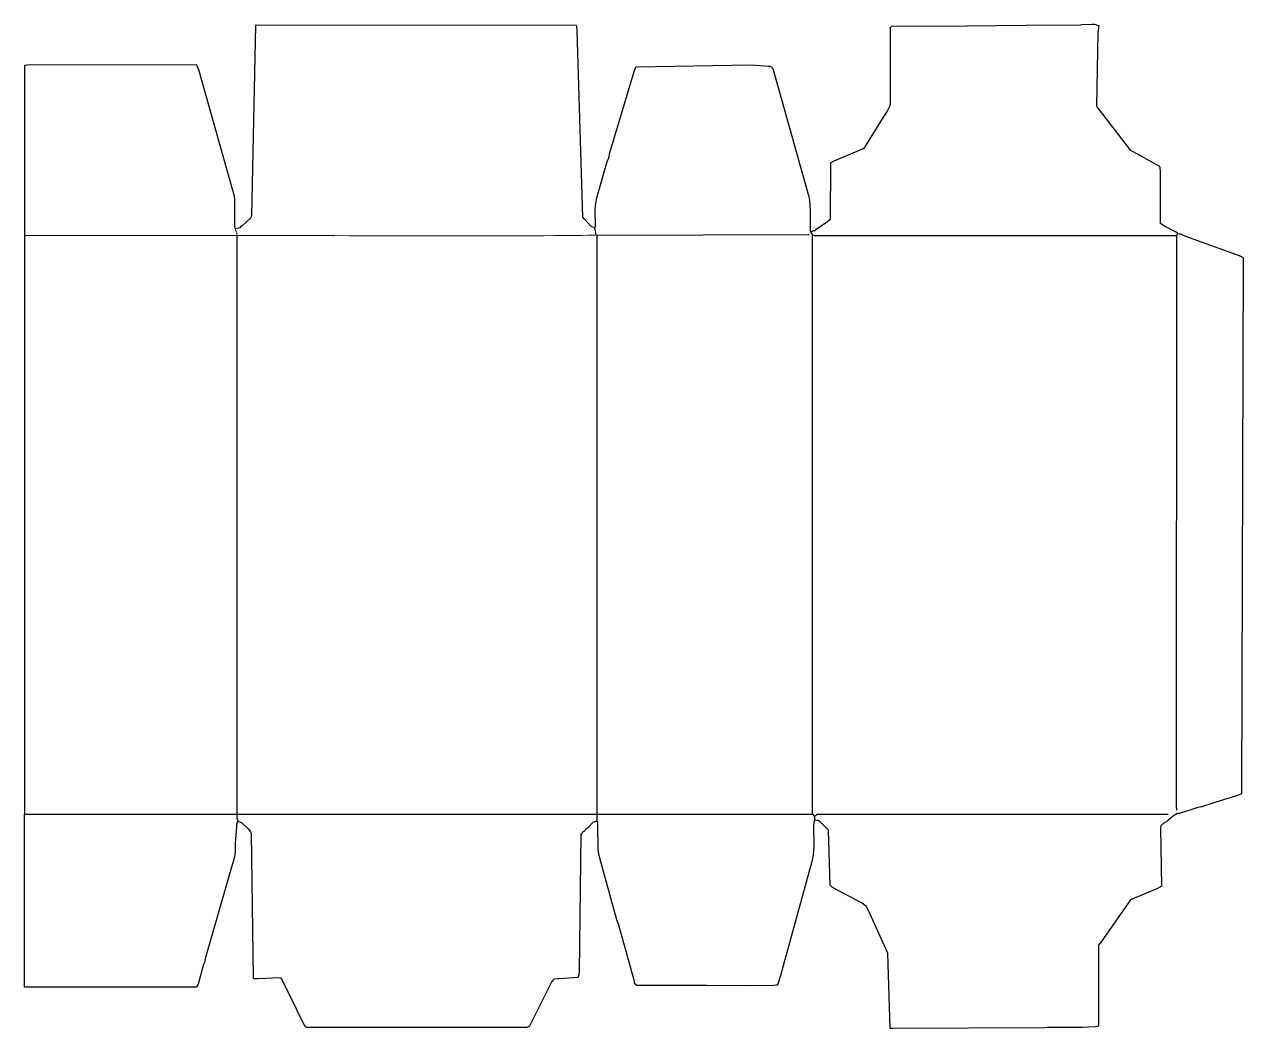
# Model space of a CAD drawing. Header units: millimetres. Extents: x -103 to 105, y -90 to 81.
import ezdxf

# ---------------------------------------------------------------- set-up
doc = ezdxf.new("R2010")
doc.units = ezdxf.units.MM
doc.header["$MEASUREMENT"] = 0
doc.layers.add('Layer 1', color=7, linetype='Continuous')

msp = doc.modelspace()

# ---------------------------------------------------------------- linework, layer by layer
at = {"layer": 'Layer 1'}
for points in [[(30.93, 45.31), (30.87, 45.27), (30.84, 45.26), (30.78, 45.25), (-5.17, 45.17), (-5.37, 45.27), (-5.37, 45.66), (-5.37, 45.68), (-5.46, 45.91), (-5.53, 46.17), (-5.56, 46.33), (-5.57, 46.47), (-5.6, 46.48), (-6.16, 46.67), (-6.18, 46.69), (-7.27, 47.88), (-7.28, 47.89), (-7.37, 48.02), (-7.58, 48.28), (-8.56, 79.98), (-8.65, 80.76), (-8.67, 80.86), (-8.68, 80.9), (-8.71, 80.91), (-63, 80.93), (-63.23, 80.91), (-63.28, 80.91), (-63.29, 80.87), (-63.99, 48.58), (-64.04, 48.42), (-64.09, 48.19), (-64.1, 48.17), (-65.59, 46.78), (-65.83, 46.61), (-65.98, 46.49), (-66.49, 46.34), (-66.7, 46.27), (-66.73, 46.32), (-66.76, 46.4), (-66.78, 46.51), (-66.82, 46.79), (-66.81, 50.92), (-66.83, 51.22), (-66.9, 51.8), (-67.03, 52.4), (-72.97, 73.33), (-73.16, 73.84), (-73.24, 74.03), (-73.31, 74.16), (-73.32, 74.18), (-102.1, 74.14), (-102.53, 74.1), (-102.59, 74.09), (-102.63, 74.08), (-102.63, 74.07), (-102.63, -53.3)], [(77.24, 81), (77.22, 80.99), (77.19, 80.98), (77.15, 80.97), (67.8, 80.9), (67.78, 80.89), (67.75, 80.88), (67.71, 80.87), (57.77, 80.8), (57.76, 80.8), (57.74, 80.79), (57.73, 80.79), (57.68, 80.77), (44.92, 80.7), (44.72, 80.5), (44.72, 67.75), (44.71, 67.62), (44.69, 67.49), (44.66, 67.36), (44.63, 67.23), (44.54, 66.99), (44.43, 66.75), (44.16, 66.29), (43.51, 65.28), (40.4, 60.23), (40.1, 59.93), (35.1, 57.8), (34.58, 57.52), (34.58, 57.51), (34.56, 57.44), (34.48, 47.88), (34.02, 47.5), (32.03, 46.1), (31.87, 45.97), (31.57, 45.97), (31.46, 45.87), (31.44, 45.85), (31.42, 45.83), (31.39, 45.82), (31.31, 45.79), (31.27, 45.77)], [(93.5, -53.1), (94, -53.1), (97.1, -52.13), (97.58, -52.02), (97.82, -51.99), (98.05, -51.88), (100.92, -50.98), (103.52, -50.2), (104.33, -49.89), (104.52, -49.8), (104.54, -49.79), (104.84, 41.36), (104.13, 41.7), (95, 44.99), (94.29, 45.32), (94.2, 45.37), (94.18, 45.37), (93.91, 45.38), (93.86, 45.39), (93.6, 45.47), (93.6, 45.55), (93.59, 45.59), (93.5, 45.67), (93.49, 45.67), (91.29, 46.78), (90.92, 47.01), (90.69, 47.18), (90.69, 47.2), (90.69, 55.99), (90.63, 56.68), (90.61, 56.83), (90.59, 56.91), (90.58, 56.92), (85.67, 59.62), (79.91, 67.06), (79.85, 67.15), (79.85, 67.17), (80.11, 79.72), (80.19, 80.51), (80.24, 80.76), (80.25, 80.8), (80.22, 80.83), (80.06, 80.91), (79.88, 80.97), (79.69, 81.02), (79.48, 81.05), (79.02, 81.08), (77.24, 81)], [(-5.47, 46.58), (-5.48, 49.62), (-5.4, 50.66), (-5.24, 51.55), (-3.44, 57.78), (-3.3, 58.13), (-3.2, 58.35), (-3.16, 58.42), (-3.15, 58.61), (-3.08, 59.04), (1.11, 73.07), (1.34, 73.66), (1.41, 73.82), (1.44, 73.85), (1.46, 73.88), (21.03, 74.18), (24.13, 73.98), (24.34, 73.98), (24.74, 73.58), (30.82, 51.99), (30.97, 51.16), (31.09, 49.44), (31.07, 45.87), (31.19, 45.75), (31.19, 45.74), (31.19, 45.74), (31.18, 45.75), (31.18, 45.76), (31.16, 45.78), (31.16, 45.79), (31.16, 45.8), (31.17, 45.8), (31.19, 45.8), (31.22, 45.79), (31.27, 45.77), (31.27, 45.57)], [(-66.4, -53.3), (-66.4, 45.17)], [(-5.17, -53.3), (-5.17, 45.17)], [(31.27, 45.57), (31.4, 45.44), (31.41, 45.42), (31.43, 45.38), (31.46, 45.28), (31.47, 45.27), (31.77, 45.17), (31.77, 45.17), (93.4, 45.17), (93.38, -51.9), (93.43, -52.61)], [(31.47, -53.3), (31.47, 45.27)], [(-66.5, -53.3), (-66.5, -54), (-66.3, -54.51), (-66.5, -54.71), (-66.74, -58.29), (-66.75, -59.69), (-66.81, -60.21), (-66.87, -60.57), (-68.58, -66.48), (-71.8, -77.67), (-71.9, -78.17), (-71.92, -78.37), (-71.92, -78.39), (-71.92, -78.4), (-72, -78.55), (-72.14, -78.88), (-72.99, -81.99), (-73.12, -82.33), (-73.21, -82.52), (-73.25, -82.6), (-73.3, -82.68), (-73.32, -82.71), (-102.63, -82.71), (-102.63, -53.3)], [(-102.63, -53.3), (31.46, -53.3), (31.47, -53.3), (31.78, -53.61), (31.79, -53.63), (31.79, -53.63), (31.78, -53.61), (31.76, -53.59), (31.77, -53.58), (31.78, -53.58), (31.81, -53.58), (31.84, -53.59), (31.86, -53.6), (31.88, -53.59), (32.08, -53.48), (32.11, -53.46), (32.27, -53.3), (91.99, -53.3)], [(-66.3, -54.51), (-65.71, -54.7), (-65.69, -54.71), (-64.56, -55.8), (-64.27, -56.15), (-64.14, -56.33), (-64.09, -56.42), (-64.08, -56.44), (-64.05, -56.58), (-63.69, -81.21), (-63.68, -81.21), (-63.64, -81.22), (-63.59, -81.23), (-63.39, -81.25), (-62.91, -81.26), (-59.07, -81.11), (-59.06, -81.11), (-58.97, -81.22), (-58.82, -81.43), (-55, -89.18), (-54.85, -89.44), (-54.69, -89.5), (-54.62, -89.52), (-54.54, -89.53), (-54.5, -89.54), (-54.45, -89.54), (-17.11, -89.54), (-16.84, -89.44), (-16.61, -89.34), (-16.61, -89.33), (-12.91, -81.95), (-12.61, -81.46), (-12.52, -81.33), (-12.49, -81.31), (-8.39, -81.01), (-8.38, -81), (-8.36, -80.97), (-8.33, -80.9), (-8.3, -80.81), (-8.25, -80.62), (-8.17, -80.13), (-7.88, -56.72), (-7.88, -56.71), (-7.74, -56.57), (-7.72, -56.54), (-7.68, -56.49), (-7.58, -56.31), (-7.28, -56.11), (-7.03, -55.79), (-6.98, -55.71), (-6.96, -55.71), (-6.88, -55.71), (-6.88, -55.71), (-6.88, -55.7), (-6.88, -55.68), (-6.86, -55.67), (-6.83, -55.64), (-6.78, -55.61), (-6.77, -55.6), (-5.77, -54.61), (-5.53, -54.56), (-5.37, -54.51), (-5.37, -54.51), (-5.17, -54.51), (-5.17, -54.5), (-5.17, -53.3)], [(93.5, -53.1), (93.5, -53.2), (93.49, -53.22), (93.4, -53.3), (93.39, -53.3), (92.85, -53.65), (92.03, -54.29), (91.69, -54.61), (91.39, -54.71), (91.16, -54.93), (91.06, -55.01), (90.79, -55.21), (90.79, -55.21), (90.78, -55.23), (90.76, -55.32), (90.72, -55.69), (90.89, -65.54), (90.89, -65.55), (90.7, -65.68), (90.1, -66), (85.57, -67.86), (80.61, -75.03), (80.15, -75.58), (80.15, -89.34), (80.07, -89.37), (79.98, -89.41), (79.87, -89.44), (79.61, -89.49), (77.38, -89.6), (72.02, -89.57), (71.4, -89.62), (70.9, -89.67), (45.17, -89.78), (44.85, -89.76), (44.75, -89.75), (44.72, -89.74), (44.72, -89.73), (44.71, -89.72), (44.7, -89.69), (44.32, -77), (44.31, -76.97), (40.93, -69.55), (40.61, -68.97), (40.59, -68.95), (39.8, -68.4), (34.88, -65.75), (34.48, -65.35), (34.18, -56.01), (32.87, -54.71), (32.76, -54.63), (32.47, -54.4), (32.26, -54.36), (32.07, -54.3), (31.87, -54.3), (31.87, -54.3), (31.87, -53.6)], [(-5.17, -54.51), (-5.16, -54.52), (-5.15, -54.53), (-5.14, -54.57), (-5.12, -54.63), (-5.08, -55), (-5.05, -59.34), (-4.95, -60.13), (-2.91, -67.51), (-1.87, -71.22), (-1.7, -71.67), (-1.58, -71.93), (-1.56, -71.97), (-1.54, -72.14), (1.06, -81.46), (1.14, -81.89), (1.15, -81.99), (1.15, -82.01), (1.56, -82.41), (1.56, -82.41), (13.5, -82.41), (20.72, -82.47), (24.86, -82.4), (25.35, -82.35), (25.48, -82.33), (25.54, -82.31), (25.55, -82.31), (25.63, -82.14), (26.11, -80.7), (31.51, -60.91), (31.65, -60.11), (31.75, -58.88), (31.73, -55.12), (31.77, -54.71), (31.79, -54.55), (31.81, -54.47), (31.83, -54.41), (31.85, -54.35), (31.87, -54.3)]]:
    msp.add_lwpolyline(points, dxfattribs=at)
at = {"layer": 'Layer 1', "lineweight": 18}
for points, knots in [([(-102.63, 45.17), (-102.63, 45.17), (-66.5, 45.17), (-66.5, 45.17), (-66.5, 45.17), (-66.5, 45.17), (-66.5, 45.67), (-66.5, 45.67), (-66.5, 45.67), (-66.58, 45.89), (-66.59, 45.88), (-66.7, 46.07), (-66.7, 46.07), (-66.7, 46.07), (-66.7, 46.27), (-66.7, 46.27)], [0, 0, 0, 0, 0.25, 0.25, 0.25, 0.25, 0.5, 0.5, 0.5, 0.5, 0.75, 0.75, 0.75, 0.75, 1, 1, 1, 1]), ([(-5.37, 45.27), (-5.68, 44.97), (-60.91, 45.17), (-66.4, 45.17), (-66.4, 45.17), (-66.4, 45.17), (-66.5, 45.17), (-66.5, 45.17)], [0, 0, 0, 0, 0.5, 0.5, 0.5, 0.5, 1, 1, 1, 1])]:
    msp.add_open_spline(points, degree=3, knots=knots, dxfattribs=at)
msp.add_open_spline([(93.4, 45.17), (93.59, 45.37), (93.52, 45.27), (93.6, 45.47)], degree=3, dxfattribs=at)

doc.saveas('drawing.dxf')
